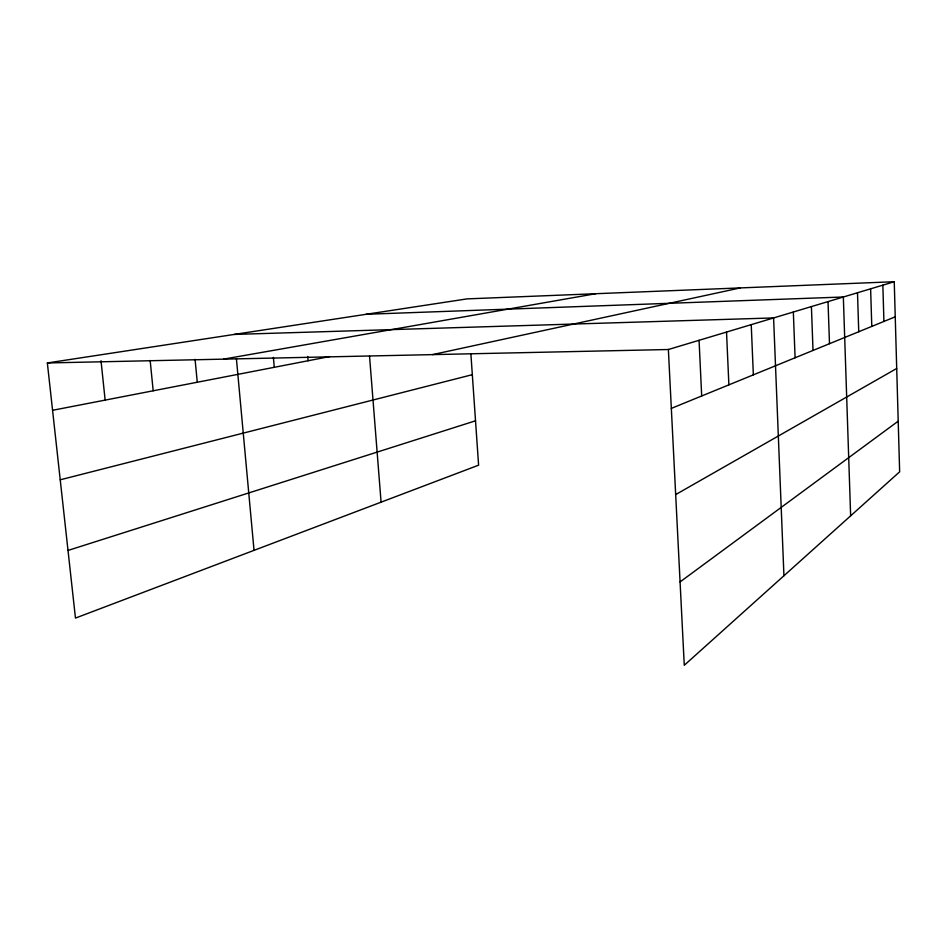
<?xml version="1.0" encoding="UTF-8"?>
<svg xmlns="http://www.w3.org/2000/svg" width="947" height="947" viewBox="0 0 947 947"><rect width="100%" height="100%" fill="white"/><g stroke="black" fill="none" stroke-linecap="round" stroke-linejoin="round"><path stroke-width="1.42" d="M680.064 581.92L898.206 421.178M675.673 494.594L896.714 368.478M671.328 408.394L895.235 316.819M68.006 550.444L475.524 420.811M668.369 349.514L894.24 281.733L899.65 471.819L684.267 665.268L668.369 349.514L47.35 362.961L75.464 618.083L478.602 465.178L470.908 354.285M60.229 479.809L472.328 374.681M432.483 354.616L740.305 287.912M52.57 410.3L329.556 356.593M223.551 359.138L595.639 293.724M47.35 362.961L467.06 298.885L894.24 281.733M366.217 314.274L843.339 297.003L850.643 515.843M234.181 334.433L773.592 317.932L783.938 575.752M101.009 360.7L105.141 400.108M150.159 360.464L153.189 390.791M195.07 359.315L197.272 382.245M236.407 358.688L254.033 550.349M273.399 357.339L274.275 367.318M307.728 356.474L308.095 360.76M369.543 356.25L381.085 502.17M699.064 340.304L701.691 395.976M726.527 332.066L728.882 384.861M751.231 324.643L753.35 374.846M793.337 312.013L795.089 357.777M811.413 306.579L813.011 350.449M828.021 301.596L829.489 343.702M857.497 292.753L858.74 331.746M870.624 288.811L871.785 326.407M882.853 285.142L883.918 321.447"/></g></svg>
